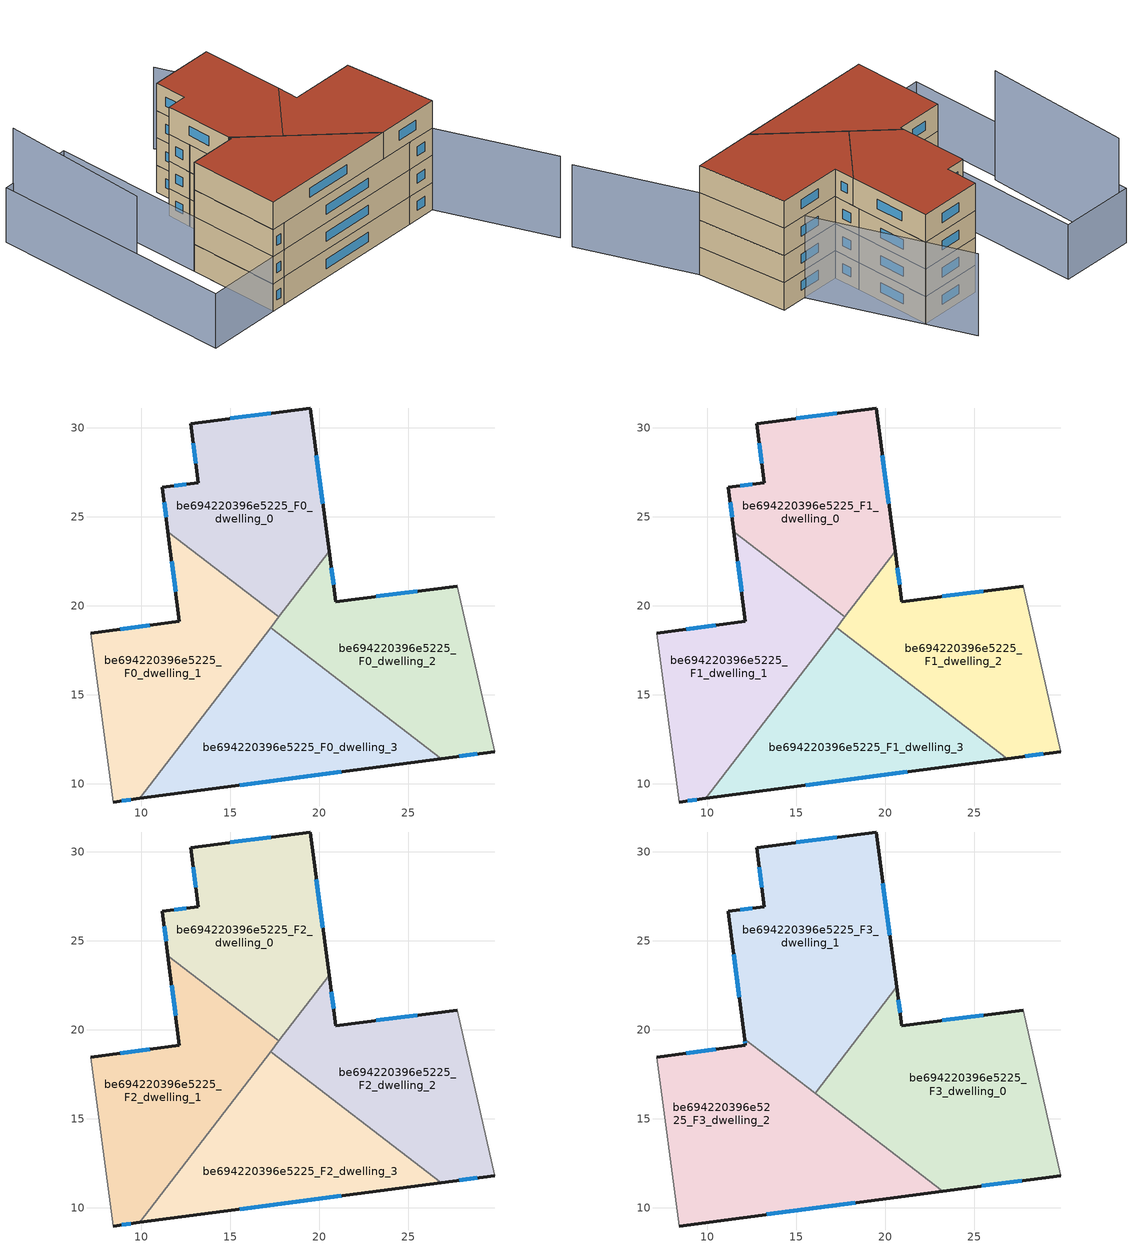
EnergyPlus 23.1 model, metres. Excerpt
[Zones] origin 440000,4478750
be694220396e5225_F0_dwelling_0
 floor ground (EU_floor_Construction): 19.48,31.11 20.56,23.06 17.73,19.37 11.5,24.15 11.18,26.65 13.21,26.92 12.79,30.23 z0
 wall outside (EU_wall_Construction): 20.56,23.06 19.48,31.11 12.79,30.23 13.21,26.92 11.18,26.65 11.5,24.15 z0:3
 wall to be694220396e5225_F0_dwelling_1 (EU_wall_Construction): 11.5,24.15 17.73,19.37 z0:3
 wall to be694220396e5225_F0_dwelling_2 (EU_wall_Construction): 17.73,19.37 20.56,23.06 z0:3
 window (EU_Window_Construction): 17.26,30.82 15.01,30.52 / 20.2,25.73 19.84,28.44 / 11.28,25.82 11.39,24.98 / 12.53,26.83 11.85,26.74 / 12.93,29.13 13.07,28.02 z0.99:2.01
be694220396e5225_F0_dwelling_1
 floor ground (EU_floor_Construction): 17.73,19.37 9.91,9.17 8.42,8.97 7.15,18.46 12.14,19.13 11.5,24.15 z0
 wall outside (EU_wall_Construction): 8.42,8.97 9.91,9.17 / 11.5,24.15 12.14,19.13 7.15,18.46 z0:3
 wall adiabatic (EU_wall_Construction): 7.15,18.46 8.42,8.97 z0:3
 wall to be694220396e5225_F0_dwelling_3 (EU_wall_Construction): 9.91,9.17 17.27,18.76 z0:3
 wall to be694220396e5225_F0_dwelling_2 (EU_wall_Construction): 17.27,18.76 17.73,19.37 z0:3
 window (EU_Window_Construction): 8.91,9.04 9.42,9.11 / 10.49,18.91 8.81,18.69 / 11.71,22.49 11.93,20.8 z0.99:2.01
be694220396e5225_F0_dwelling_2
 floor ground (EU_floor_Construction): 27.75,21.11 29.87,11.81 26.86,11.41 17.27,18.76 20.56,23.06 20.94,20.23 z0
 wall outside (EU_wall_Construction): 27.75,21.11 20.94,20.23 20.56,23.06 / 26.86,11.41 29.87,11.81 z0:3
 wall to be694220396e5225_F0_dwelling_3 (EU_wall_Construction): 17.27,18.76 26.86,11.41 z0:3
 wall adiabatic (EU_wall_Construction): 29.87,11.81 27.75,21.11 z0:3
 window (EU_Window_Construction): 20.81,21.17 20.68,22.12 / 25.49,20.82 23.2,20.52 / 27.86,11.54 28.87,11.68 z0.99:2.01
be694220396e5225_F0_dwelling_3
 floor ground (EU_floor_Construction): 26.86,11.41 9.91,9.17 17.27,18.76 z0
 wall outside (EU_wall_Construction): 9.91,9.17 26.86,11.41 z0:3
 window (EU_Window_Construction): 15.53,9.91 21.24,10.67 z0.99:2.01
be694220396e5225_F1_dwelling_0
 floor to be694220396e5225_F0_dwelling_0 (EU_floor_Construction): 19.48,31.11 20.56,23.06 17.73,19.37 11.5,24.15 11.18,26.65 13.21,26.92 12.79,30.23 z3
 wall outside (EU_wall_Construction): 20.56,23.06 19.48,31.11 12.79,30.23 13.21,26.92 11.18,26.65 11.5,24.15 z3:6
 wall to be694220396e5225_F1_dwelling_1 (EU_wall_Construction): 11.5,24.15 17.73,19.37 z3:6
 wall to be694220396e5225_F1_dwelling_2 (EU_wall_Construction): 17.73,19.37 20.56,23.06 z3:6
 window (EU_Window_Construction): 17.26,30.82 15.01,30.52 / 20.2,25.73 19.84,28.44 / 11.28,25.82 11.39,24.98 / 12.53,26.83 11.85,26.74 / 12.93,29.13 13.07,28.02 z3.99:5.01
be694220396e5225_F1_dwelling_1
 floor to be694220396e5225_F0_dwelling_1 (EU_floor_Construction): 17.73,19.37 9.91,9.17 8.42,8.97 7.15,18.46 12.14,19.13 11.5,24.15 z3
 wall outside (EU_wall_Construction): 8.42,8.97 9.91,9.17 / 11.5,24.15 12.14,19.13 7.15,18.46 z3:6
 wall adiabatic (EU_wall_Construction): 7.15,18.46 8.42,8.97 z3:6
 wall to be694220396e5225_F1_dwelling_3 (EU_wall_Construction): 9.91,9.17 17.27,18.76 z3:6
 wall to be694220396e5225_F1_dwelling_2 (EU_wall_Construction): 17.27,18.76 17.73,19.37 z3:6
 window (EU_Window_Construction): 8.91,9.04 9.42,9.11 / 10.49,18.91 8.81,18.69 / 11.71,22.49 11.93,20.8 z3.99:5.01
be694220396e5225_F1_dwelling_2
 floor to be694220396e5225_F0_dwelling_2 (EU_floor_Construction): 27.75,21.11 29.87,11.81 26.86,11.41 17.27,18.76 20.56,23.06 20.94,20.23 z3
 wall outside (EU_wall_Construction): 27.75,21.11 20.94,20.23 20.56,23.06 / 26.86,11.41 29.87,11.81 z3:6
 wall to be694220396e5225_F1_dwelling_3 (EU_wall_Construction): 17.27,18.76 26.86,11.41 z3:6
 wall adiabatic (EU_wall_Construction): 29.87,11.81 27.75,21.11 z3:6
 window (EU_Window_Construction): 20.81,21.17 20.68,22.12 / 25.49,20.82 23.2,20.52 / 27.86,11.54 28.87,11.68 z3.99:5.01
be694220396e5225_F1_dwelling_3
 floor to be694220396e5225_F0_dwelling_3 (EU_floor_Construction): 26.86,11.41 9.91,9.17 17.27,18.76 z3
 wall outside (EU_wall_Construction): 9.91,9.17 26.86,11.41 z3:6
 window (EU_Window_Construction): 15.53,9.91 21.24,10.67 z3.99:5.01
be694220396e5225_F2_dwelling_0
 floor to be694220396e5225_F1_dwelling_0 (EU_floor_Construction): 19.48,31.11 20.56,23.06 17.73,19.37 11.5,24.15 11.18,26.65 13.21,26.92 12.79,30.23 z6
 wall outside (EU_wall_Construction): 20.56,23.06 19.48,31.11 12.79,30.23 13.21,26.92 11.18,26.65 11.5,24.15 z6:9
 wall to be694220396e5225_F2_dwelling_1 (EU_wall_Construction): 11.5,24.15 17.73,19.37 z6:9
 wall to be694220396e5225_F2_dwelling_2 (EU_wall_Construction): 17.73,19.37 20.56,23.06 z6:9
 window (EU_Window_Construction): 17.26,30.82 15.01,30.52 / 20.2,25.73 19.84,28.44 / 11.28,25.82 11.39,24.98 / 12.53,26.83 11.85,26.74 / 12.93,29.13 13.07,28.02 z6.99:8.01
be694220396e5225_F2_dwelling_1
 floor to be694220396e5225_F1_dwelling_1 (EU_floor_Construction): 17.73,19.37 9.91,9.17 8.42,8.97 7.15,18.46 12.14,19.13 11.5,24.15 z6
 wall outside (EU_wall_Construction): 8.42,8.97 9.91,9.17 / 11.5,24.15 12.14,19.13 7.15,18.46 z6:9
 wall adiabatic (EU_wall_Construction): 7.15,18.46 8.42,8.97 z6:9
 wall to be694220396e5225_F2_dwelling_3 (EU_wall_Construction): 9.91,9.17 17.27,18.76 z6:9
 wall to be694220396e5225_F2_dwelling_2 (EU_wall_Construction): 17.27,18.76 17.73,19.37 z6:9
 window (EU_Window_Construction): 8.91,9.04 9.42,9.11 / 10.49,18.91 8.81,18.69 / 11.71,22.49 11.93,20.8 z6.99:8.01
be694220396e5225_F2_dwelling_2
 floor to be694220396e5225_F1_dwelling_2 (EU_floor_Construction): 27.75,21.11 29.87,11.81 26.86,11.41 17.27,18.76 20.56,23.06 20.94,20.23 z6
 wall outside (EU_wall_Construction): 27.75,21.11 20.94,20.23 20.56,23.06 / 26.86,11.41 29.87,11.81 z6:9
 wall to be694220396e5225_F2_dwelling_3 (EU_wall_Construction): 17.27,18.76 26.86,11.41 z6:9
 wall adiabatic (EU_wall_Construction): 29.87,11.81 27.75,21.11 z6:9
 window (EU_Window_Construction): 20.81,21.17 20.68,22.12 / 25.49,20.82 23.2,20.52 / 27.86,11.54 28.87,11.68 z6.99:8.01
 ceiling adiabatic (EU_roof_Construction): 17.63,18.48 20.64,22.41 20.56,23.06 17.27,18.76 z9
be694220396e5225_F2_dwelling_3
 floor to be694220396e5225_F1_dwelling_3 (EU_floor_Construction): 26.86,11.41 9.91,9.17 17.27,18.76 z6
 wall outside (EU_wall_Construction): 9.91,9.17 26.86,11.41 z6:9
 window (EU_Window_Construction): 15.53,9.91 21.24,10.67 z6.99:8.01
 ceiling adiabatic (EU_roof_Construction): 16.06,16.43 17.63,18.48 17.27,18.76 15.69,16.71 z9
be694220396e5225_F3_dwelling_0
 floor to be694220396e5225_F2_dwelling_2 (EU_floor_Construction): 27.75,21.11 29.87,11.81 26.86,11.41 17.63,18.48 20.64,22.41 20.94,20.23 z9
 floor to be694220396e5225_F2_dwelling_3 (EU_floor_Construction): 26.86,11.41 23.23,10.93 16.06,16.43 17.63,18.48 z9
 wall outside (EU_wall_Construction): 23.23,10.93 29.87,11.81 / 27.75,21.11 20.94,20.23 20.65,22.41 z9:12
 wall adiabatic (EU_wall_Construction): 29.87,11.81 27.75,21.11 z9:12
 wall to be694220396e5225_F3_dwelling_1 (EU_wall_Construction): 20.65,22.41 16.06,16.43 z9:12
 wall to be694220396e5225_F3_dwelling_2 (EU_wall_Construction): 16.06,16.43 23.23,10.93 z9:12
 window (EU_Window_Construction): 25.43,11.22 27.67,11.52 / 20.84,20.95 20.74,21.69 / 25.49,20.82 23.2,20.52 z9.99:11.01
 roof outside (EU_roof_Construction): 29.87,11.81 27.75,21.11 20.94,20.23 20.65,22.41 16.06,16.43 23.23,10.93 z12
be694220396e5225_F3_dwelling_1
 floor to be694220396e5225_F2_dwelling_0 (EU_floor_Construction): 19.48,31.11 20.56,23.06 17.73,19.37 11.5,24.15 11.18,26.65 13.21,26.92 12.79,30.23 z9
 floor to be694220396e5225_F2_dwelling_1 (EU_floor_Construction): 17.73,19.37 15.69,16.71 12.1,19.46 11.5,24.15 z9
 floor adiabatic (EU_floor_Construction): 20.56,23.06 20.65,22.41 16.06,16.43 12.1,19.46 15.69,16.71 z9
 wall outside (EU_wall_Construction): 20.65,22.41 19.48,31.11 12.79,30.23 13.21,26.92 11.18,26.65 11.18,26.6 12.1,19.46 z9:12
 wall to be694220396e5225_F3_dwelling_2 (EU_wall_Construction): 12.1,19.46 16.06,16.43 z9:12
 window (EU_Window_Construction): 20.26,25.3 19.87,28.23 / 11.49,24.23 11.8,21.83 / 12.53,26.83 11.85,26.74 / 12.93,29.13 13.07,28.02 / 17.26,30.82 15.01,30.52 z9.99:11.01
 roof outside (EU_roof_Construction): 16.06,16.43 20.65,22.41 19.48,31.11 12.79,30.23 13.21,26.92 11.18,26.65 11.18,26.6 12.1,19.46 z12
be694220396e5225_F3_dwelling_2
 floor to be694220396e5225_F2_dwelling_1 (EU_floor_Construction): 15.69,16.71 9.92,9.17 8.42,8.97 7.15,18.46 12.14,19.13 12.1,19.46 z9
 floor to be694220396e5225_F2_dwelling_3 (EU_floor_Construction): 23.23,10.93 9.92,9.17 15.69,16.71 z9
 wall outside (EU_wall_Construction): 8.42,8.97 23.23,10.93 / 12.14,19.13 7.15,18.46 / 12.14,19.13 12.1,19.46 z9:12
 wall adiabatic (EU_wall_Construction): 7.15,18.46 8.42,8.97 z9:12
 window (EU_Window_Construction): 13.33,9.62 18.32,10.28 / 10.49,18.91 8.81,18.69 / 12.13,19.24 12.12,19.36 z9.99:11.01
 roof outside (EU_roof_Construction): 23.23,10.93 12.1,19.46 12.14,19.13 7.15,18.46 8.42,8.97 z12
shading: 35.72,0.87 17.11,35.65 z0:9; 5.07,34.18 8.42,8.96 / 8.42,8.96 0.62,7.93 / 0.62,7.93 -2.72,33.15 / -2.72,33.15 5.07,34.18 z0:6; -1.74,33.28 -0.31,17.82 z0:12
[Building]
EU S2 Campaign: North Axis=0; Terrain=City; Solar Distribution=FullExterior
[Site:Location]
Madrid: Latitude=40.5; Longitude=-3.5; Time Zone=1; Elevation=609
[SizingPeriod:WeatherFileDays]
AnnualSizingPeriod: Begin Month=1; Begin Day of Month=1; End Month=12; End Day of Month=31; Day of Week for Start Day=Monday; Use Weather File Daylight Saving Period=No; Use Weather File Rain and Snow Indicators=No
[MATERIAL]
EU_InternalMass_Material: Roughness=MediumRough; Thickness=0.1; Conductivity=1; Density=1800; Specific Heat=900; Thermal Absorptance=0.9; Solar Absorptance=0.7; Visible Absorptance=0.7
[MATERIAL:NOMASS] Roughness=MediumRough; Thermal Absorptance=0.9; Solar Absorptance=0.7; Visible Absorptance=0.7
Name | Thermal Resistance
EU_wall_NoMass | 0.609216
EU_roof_NoMass | 0.513268
EU_floor_NoMass | 0.568163
[WINDOWMATERIAL:SIMPLEGLAZINGSYSTEM]
EU_Window_SimpleGlazing: UFactor=5.50606; Solar Heat Gain Coefficient=0.85; Visible Transmittance=0.85
[CONSTRUCTION]
EU_wall_Construction: EU_wall_NoMass
EU_roof_Construction: EU_roof_NoMass
EU_floor_Construction: EU_floor_NoMass
EU_InternalMass_Construction: EU_InternalMass_Material
EU_Window_Construction: EU_Window_SimpleGlazing
[ZONE] Type=1; Multiplier=1; Ceiling Height=autocalculate; Floor Area=autocalculate; Part of Total Floor Area=Yes
Name | Volume
be694220396e5225_F0_dwelling_0; be694220396e5225_F1_dwelling_0; be694220396e5225_F2_dwelling_0 | 219.094
be694220396e5225_F3_dwelling_0 | 292.136
be694220396e5225_F0_dwelling_1; be694220396e5225_F1_dwelling_1; be694220396e5225_F2_dwelling_1 | 219.114
be694220396e5225_F3_dwelling_1 | 292.155
be694220396e5225_F0_dwelling_2; be694220396e5225_F1_dwelling_2; be694220396e5225_F2_dwelling_2 | 219.122
be694220396e5225_F3_dwelling_2 | 292.169
be694220396e5225_F0_dwelling_3; be694220396e5225_F1_dwelling_3; be694220396e5225_F2_dwelling_3 | 219.127
[INTERNALMASS] Construction=EU_InternalMass_Construction
Name | Zone or ZoneList | Surface Area
be694220396e5225_F0_dwelling_0_EU_InternalMass | be694220396e5225_F0_dwelling_0 | 73.0316
be694220396e5225_F0_dwelling_1_EU_InternalMass | be694220396e5225_F0_dwelling_1 | 73.038
be694220396e5225_F0_dwelling_2_EU_InternalMass | be694220396e5225_F0_dwelling_2 | 73.0406
be694220396e5225_F0_dwelling_3_EU_InternalMass | be694220396e5225_F0_dwelling_3 | 73.0425
be694220396e5225_F1_dwelling_0_EU_InternalMass | be694220396e5225_F1_dwelling_0 | 73.0316
be694220396e5225_F1_dwelling_1_EU_InternalMass | be694220396e5225_F1_dwelling_1 | 73.038
be694220396e5225_F1_dwelling_2_EU_InternalMass | be694220396e5225_F1_dwelling_2 | 73.0406
be694220396e5225_F1_dwelling_3_EU_InternalMass | be694220396e5225_F1_dwelling_3 | 73.0425
be694220396e5225_F2_dwelling_0_EU_InternalMass | be694220396e5225_F2_dwelling_0 | 73.0316
be694220396e5225_F2_dwelling_1_EU_InternalMass | be694220396e5225_F2_dwelling_1 | 73.038
be694220396e5225_F2_dwelling_2_EU_InternalMass | be694220396e5225_F2_dwelling_2 | 73.0406
be694220396e5225_F2_dwelling_3_EU_InternalMass | be694220396e5225_F2_dwelling_3 | 73.0425
be694220396e5225_F3_dwelling_0_EU_InternalMass | be694220396e5225_F3_dwelling_0 | 97.3782
be694220396e5225_F3_dwelling_1_EU_InternalMass | be694220396e5225_F3_dwelling_1 | 97.3854
be694220396e5225_F3_dwelling_2_EU_InternalMass | be694220396e5225_F3_dwelling_2 | 97.3897
[OTHEREQUIPMENT] Fuel Type=Electricity; Design Level Calculation Method=Watts/Area; Power per Zone Floor Area=1; Fraction Latent=0; Fraction Radiant=0; Fraction Lost=0; Carbon Dioxide Generation Rate=0; EndUse Subcategory=EU_Step8_InternalGains
Name | Zone or ZoneList or Space or SpaceList | Schedule
EU_Step8_InternalGain_be694220396e5225_F0_dwelling_0_f000 | be694220396e5225_F0_dwelling_0 | EU_Step8_GainSchedule_be694220396e5225_F0_dwelling_0_f000
EU_Step8_InternalGain_be694220396e5225_F0_dwelling_1_f000 | be694220396e5225_F0_dwelling_1 | EU_Step8_GainSchedule_be694220396e5225_F0_dwelling_1_f000
EU_Step8_InternalGain_be694220396e5225_F0_dwelling_2_f000 | be694220396e5225_F0_dwelling_2 | EU_Step8_GainSchedule_be694220396e5225_F0_dwelling_2_f000
EU_Step8_InternalGain_be694220396e5225_F0_dwelling_3_f000 | be694220396e5225_F0_dwelling_3 | EU_Step8_GainSchedule_be694220396e5225_F0_dwelling_3_f000
EU_Step8_InternalGain_be694220396e5225_F1_dwelling_0_f000 | be694220396e5225_F1_dwelling_0 | EU_Step8_GainSchedule_be694220396e5225_F1_dwelling_0_f000
EU_Step8_InternalGain_be694220396e5225_F1_dwelling_1_f000 | be694220396e5225_F1_dwelling_1 | EU_Step8_GainSchedule_be694220396e5225_F1_dwelling_1_f000
EU_Step8_InternalGain_be694220396e5225_F1_dwelling_2_f000 | be694220396e5225_F1_dwelling_2 | EU_Step8_GainSchedule_be694220396e5225_F1_dwelling_2_f000
EU_Step8_InternalGain_be694220396e5225_F1_dwelling_3_f000 | be694220396e5225_F1_dwelling_3 | EU_Step8_GainSchedule_be694220396e5225_F1_dwelling_3_f000
EU_Step8_InternalGain_be694220396e5225_F2_dwelling_0_f000 | be694220396e5225_F2_dwelling_0 | EU_Step8_GainSchedule_be694220396e5225_F2_dwelling_0_f000
EU_Step8_InternalGain_be694220396e5225_F2_dwelling_1_f000 | be694220396e5225_F2_dwelling_1 | EU_Step8_GainSchedule_be694220396e5225_F2_dwelling_1_f000
EU_Step8_InternalGain_be694220396e5225_F2_dwelling_2_f000 | be694220396e5225_F2_dwelling_2 | EU_Step8_GainSchedule_be694220396e5225_F2_dwelling_2_f000
EU_Step8_InternalGain_be694220396e5225_F2_dwelling_3_f000 | be694220396e5225_F2_dwelling_3 | EU_Step8_GainSchedule_be694220396e5225_F2_dwelling_3_f000
EU_Step8_InternalGain_be694220396e5225_F3_dwelling_0_f000 | be694220396e5225_F3_dwelling_0 | EU_Step8_GainSchedule_be694220396e5225_F3_dwelling_0_f000
EU_Step8_InternalGain_be694220396e5225_F3_dwelling_1_f000 | be694220396e5225_F3_dwelling_1 | EU_Step8_GainSchedule_be694220396e5225_F3_dwelling_1_f000
EU_Step8_InternalGain_be694220396e5225_F3_dwelling_2_f000 | be694220396e5225_F3_dwelling_2 | EU_Step8_GainSchedule_be694220396e5225_F3_dwelling_2_f000
[ZONEVENTILATION:DESIGNFLOWRATE] Schedule=EU_AlwaysOn; Design Flow Rate Calculation Method=AirChanges/Hour; Air Changes per Hour=0.752966; Ventilation Type=Natural; Fan Pressure Rise=0; Fan Total Efficiency=1; Constant Term Coefficient=1; Temperature Term Coefficient=0; Velocity Term Coefficient=0; Velocity Squared Term Coefficient=0; Minimum Indoor Temperature=-100; Maximum Indoor Temperature=100; Delta Temperature=-100; Minimum Outdoor Temperature=-100; Maximum Outdoor Temperature=100; Maximum Wind Speed=40
Name | Zone or ZoneList or Space or SpaceList
EU_ConstantAir_be694220396e5225_F0_dwelling_0 | be694220396e5225_F0_dwelling_0
EU_ConstantAir_be694220396e5225_F0_dwelling_1 | be694220396e5225_F0_dwelling_1
EU_ConstantAir_be694220396e5225_F0_dwelling_2 | be694220396e5225_F0_dwelling_2
EU_ConstantAir_be694220396e5225_F0_dwelling_3 | be694220396e5225_F0_dwelling_3
EU_ConstantAir_be694220396e5225_F1_dwelling_0 | be694220396e5225_F1_dwelling_0
EU_ConstantAir_be694220396e5225_F1_dwelling_1 | be694220396e5225_F1_dwelling_1
EU_ConstantAir_be694220396e5225_F1_dwelling_2 | be694220396e5225_F1_dwelling_2
EU_ConstantAir_be694220396e5225_F1_dwelling_3 | be694220396e5225_F1_dwelling_3
EU_ConstantAir_be694220396e5225_F2_dwelling_0 | be694220396e5225_F2_dwelling_0
EU_ConstantAir_be694220396e5225_F2_dwelling_1 | be694220396e5225_F2_dwelling_1
EU_ConstantAir_be694220396e5225_F2_dwelling_2 | be694220396e5225_F2_dwelling_2
EU_ConstantAir_be694220396e5225_F2_dwelling_3 | be694220396e5225_F2_dwelling_3
EU_ConstantAir_be694220396e5225_F3_dwelling_0 | be694220396e5225_F3_dwelling_0
EU_ConstantAir_be694220396e5225_F3_dwelling_1 | be694220396e5225_F3_dwelling_1
EU_ConstantAir_be694220396e5225_F3_dwelling_2 | be694220396e5225_F3_dwelling_2
[HVACTEMPLATE:THERMOSTAT] Constant Heating Setpoint=20; Constant Cooling Setpoint=50
EU_HeatOnly_be694220396e5225_F0_dwelling_0; EU_HeatOnly_be694220396e5225_F0_dwelling_1; EU_HeatOnly_be694220396e5225_F0_dwelling_2; EU_HeatOnly_be694220396e5225_F0_dwelling_3; EU_HeatOnly_be694220396e5225_F1_dwelling_0; EU_HeatOnly_be694220396e5225_F1_dwelling_1; EU_HeatOnly_be694220396e5225_F1_dwelling_2; EU_HeatOnly_be694220396e5225_F1_dwelling_3; EU_HeatOnly_be694220396e5225_F2_dwelling_0; EU_HeatOnly_be694220396e5225_F2_dwelling_1; EU_HeatOnly_be694220396e5225_F2_dwelling_2; EU_HeatOnly_be694220396e5225_F2_dwelling_3; EU_HeatOnly_be694220396e5225_F3_dwelling_0; EU_HeatOnly_be694220396e5225_F3_dwelling_1; EU_HeatOnly_be694220396e5225_F3_dwelling_2
[HVACTEMPLATE:ZONE:IDEALLOADSAIRSYSTEM] System Availability Schedule=EU_AlwaysOn; Maximum Heating Supply Air Temperature=50; Minimum Cooling Supply Air Temperature=13; Maximum Heating Supply Air Humidity Ratio=0.0156; Minimum Cooling Supply Air Humidity Ratio=0.0077; Heating Limit=NoLimit; Cooling Limit=NoLimit; Heating Availability Schedule=EU_AlwaysOn; Cooling Availability Schedule=EU_CoolingOff; Dehumidification Control Type=ConstantSensibleHeatRatio; Cooling Sensible Heat Ratio=0.7; Dehumidification Setpoint=60; Humidification Control Type=None; Humidification Setpoint=30; Outdoor Air Method=None; Outdoor Air Flow Rate per Person=0.00944; Outdoor Air Flow Rate per Zone Floor Area=0; Outdoor Air Flow Rate per Zone=0; Demand Controlled Ventilation Type=None; Outdoor Air Economizer Type=NoEconomizer; Heat Recovery Type=None; Sensible Heat Recovery Effectiveness=0.7; Latent Heat Recovery Effectiveness=0.65
Name | Template Thermostat
be694220396e5225_F0_dwelling_0 | EU_HeatOnly_be694220396e5225_F0_dwelling_0
be694220396e5225_F0_dwelling_1 | EU_HeatOnly_be694220396e5225_F0_dwelling_1
be694220396e5225_F0_dwelling_2 | EU_HeatOnly_be694220396e5225_F0_dwelling_2
be694220396e5225_F0_dwelling_3 | EU_HeatOnly_be694220396e5225_F0_dwelling_3
be694220396e5225_F1_dwelling_0 | EU_HeatOnly_be694220396e5225_F1_dwelling_0
be694220396e5225_F1_dwelling_1 | EU_HeatOnly_be694220396e5225_F1_dwelling_1
be694220396e5225_F1_dwelling_2 | EU_HeatOnly_be694220396e5225_F1_dwelling_2
be694220396e5225_F1_dwelling_3 | EU_HeatOnly_be694220396e5225_F1_dwelling_3
be694220396e5225_F2_dwelling_0 | EU_HeatOnly_be694220396e5225_F2_dwelling_0
be694220396e5225_F2_dwelling_1 | EU_HeatOnly_be694220396e5225_F2_dwelling_1
be694220396e5225_F2_dwelling_2 | EU_HeatOnly_be694220396e5225_F2_dwelling_2
be694220396e5225_F2_dwelling_3 | EU_HeatOnly_be694220396e5225_F2_dwelling_3
be694220396e5225_F3_dwelling_0 | EU_HeatOnly_be694220396e5225_F3_dwelling_0
be694220396e5225_F3_dwelling_1 | EU_HeatOnly_be694220396e5225_F3_dwelling_1
be694220396e5225_F3_dwelling_2 | EU_HeatOnly_be694220396e5225_F3_dwelling_2
[SIZING:ZONE] Zone Cooling Design Supply Air Temperature Input Method=SupplyAirTemperature; Zone Cooling Design Supply Air Temperature=13; Zone Heating Design Supply Air Temperature Input Method=SupplyAirTemperature; Zone Heating Design Supply Air Temperature=50; Zone Cooling Design Supply Air Humidity Ratio=0.008; Zone Heating Design Supply Air Humidity Ratio=0.008; Cooling Design Air Flow Method=DesignDay; Cooling Design Air Flow Rate=0; Cooling Minimum Air Flow per Zone Floor Area=0.000762; Cooling Minimum Air Flow=0; Cooling Minimum Air Flow Fraction=0.2; Heating Design Air Flow Method=DesignDay; Heating Design Air Flow Rate=0; Heating Maximum Air Flow per Zone Floor Area=0.002032; Heating Maximum Air Flow=0.141576; Heating Maximum Air Flow Fraction=0.3; Account for Dedicated Outdoor Air System=No; Dedicated Outdoor Air System Control Strategy=NeutralSupplyAir; Dedicated Outdoor Air Low Setpoint Temperature for Design=autosize; Dedicated Outdoor Air High Setpoint Temperature for Design=autosize; Zone Load Sizing Method=Sensible Load Only No Latent Load; Zone Latent Cooling Design Supply Air Humidity Ratio Input Method=HumidityRatioDifference; Zone Cooling Design Supply Air Humidity Ratio Difference=0.005; Zone Latent Heating Design Supply Air Humidity Ratio Input Method=HumidityRatioDifference; Zone Humidification Design Supply Air Humidity Ratio Difference=0.005
be694220396e5225_F0_dwelling_0; be694220396e5225_F0_dwelling_1; be694220396e5225_F0_dwelling_2; be694220396e5225_F0_dwelling_3; be694220396e5225_F1_dwelling_0; be694220396e5225_F1_dwelling_1; be694220396e5225_F1_dwelling_2; be694220396e5225_F1_dwelling_3; be694220396e5225_F2_dwelling_0; be694220396e5225_F2_dwelling_1; be694220396e5225_F2_dwelling_2; be694220396e5225_F2_dwelling_3; be694220396e5225_F3_dwelling_0; be694220396e5225_F3_dwelling_1; be694220396e5225_F3_dwelling_2
[SCHEDULE:CONSTANT]
Name | Hourly Value
EU_AlwaysOn | 1
EU_CoolingOff | 0
[SCHEDULE:FILE] Column Number=1; Rows to Skip at Top=0; Number of Hours of Data=8760; Column Separator=Comma; Interpolate to Timestep=No; Minutes per Item=60; Adjust Schedule for Daylight Savings=Yes
Name | File
EU_Step8_GainSchedule_be694220396e5225_F0_dwelling_0_f000 | ../../schedules/be694220396e5225/be694220396e5225_F0_dwelling_0_f000_gain.csv
EU_Step8_GainSchedule_be694220396e5225_F0_dwelling_1_f000 | ../../schedules/be694220396e5225/be694220396e5225_F0_dwelling_1_f000_gain.csv
EU_Step8_GainSchedule_be694220396e5225_F0_dwelling_2_f000 | ../../schedules/be694220396e5225/be694220396e5225_F0_dwelling_2_f000_gain.csv
EU_Step8_GainSchedule_be694220396e5225_F0_dwelling_3_f000 | ../../schedules/be694220396e5225/be694220396e5225_F0_dwelling_3_f000_gain.csv
EU_Step8_GainSchedule_be694220396e5225_F1_dwelling_0_f000 | ../../schedules/be694220396e5225/be694220396e5225_F1_dwelling_0_f000_gain.csv
EU_Step8_GainSchedule_be694220396e5225_F1_dwelling_1_f000 | ../../schedules/be694220396e5225/be694220396e5225_F1_dwelling_1_f000_gain.csv
EU_Step8_GainSchedule_be694220396e5225_F1_dwelling_2_f000 | ../../schedules/be694220396e5225/be694220396e5225_F1_dwelling_2_f000_gain.csv
EU_Step8_GainSchedule_be694220396e5225_F1_dwelling_3_f000 | ../../schedules/be694220396e5225/be694220396e5225_F1_dwelling_3_f000_gain.csv
EU_Step8_GainSchedule_be694220396e5225_F2_dwelling_0_f000 | ../../schedules/be694220396e5225/be694220396e5225_F2_dwelling_0_f000_gain.csv
EU_Step8_GainSchedule_be694220396e5225_F2_dwelling_1_f000 | ../../schedules/be694220396e5225/be694220396e5225_F2_dwelling_1_f000_gain.csv
EU_Step8_GainSchedule_be694220396e5225_F2_dwelling_2_f000 | ../../schedules/be694220396e5225/be694220396e5225_F2_dwelling_2_f000_gain.csv
EU_Step8_GainSchedule_be694220396e5225_F2_dwelling_3_f000 | ../../schedules/be694220396e5225/be694220396e5225_F2_dwelling_3_f000_gain.csv
EU_Step8_GainSchedule_be694220396e5225_F3_dwelling_0_f000 | ../../schedules/be694220396e5225/be694220396e5225_F3_dwelling_0_f000_gain.csv
EU_Step8_GainSchedule_be694220396e5225_F3_dwelling_1_f000 | ../../schedules/be694220396e5225/be694220396e5225_F3_dwelling_1_f000_gain.csv
EU_Step8_GainSchedule_be694220396e5225_F3_dwelling_2_f000 | ../../schedules/be694220396e5225/be694220396e5225_F3_dwelling_2_f000_gain.csv
